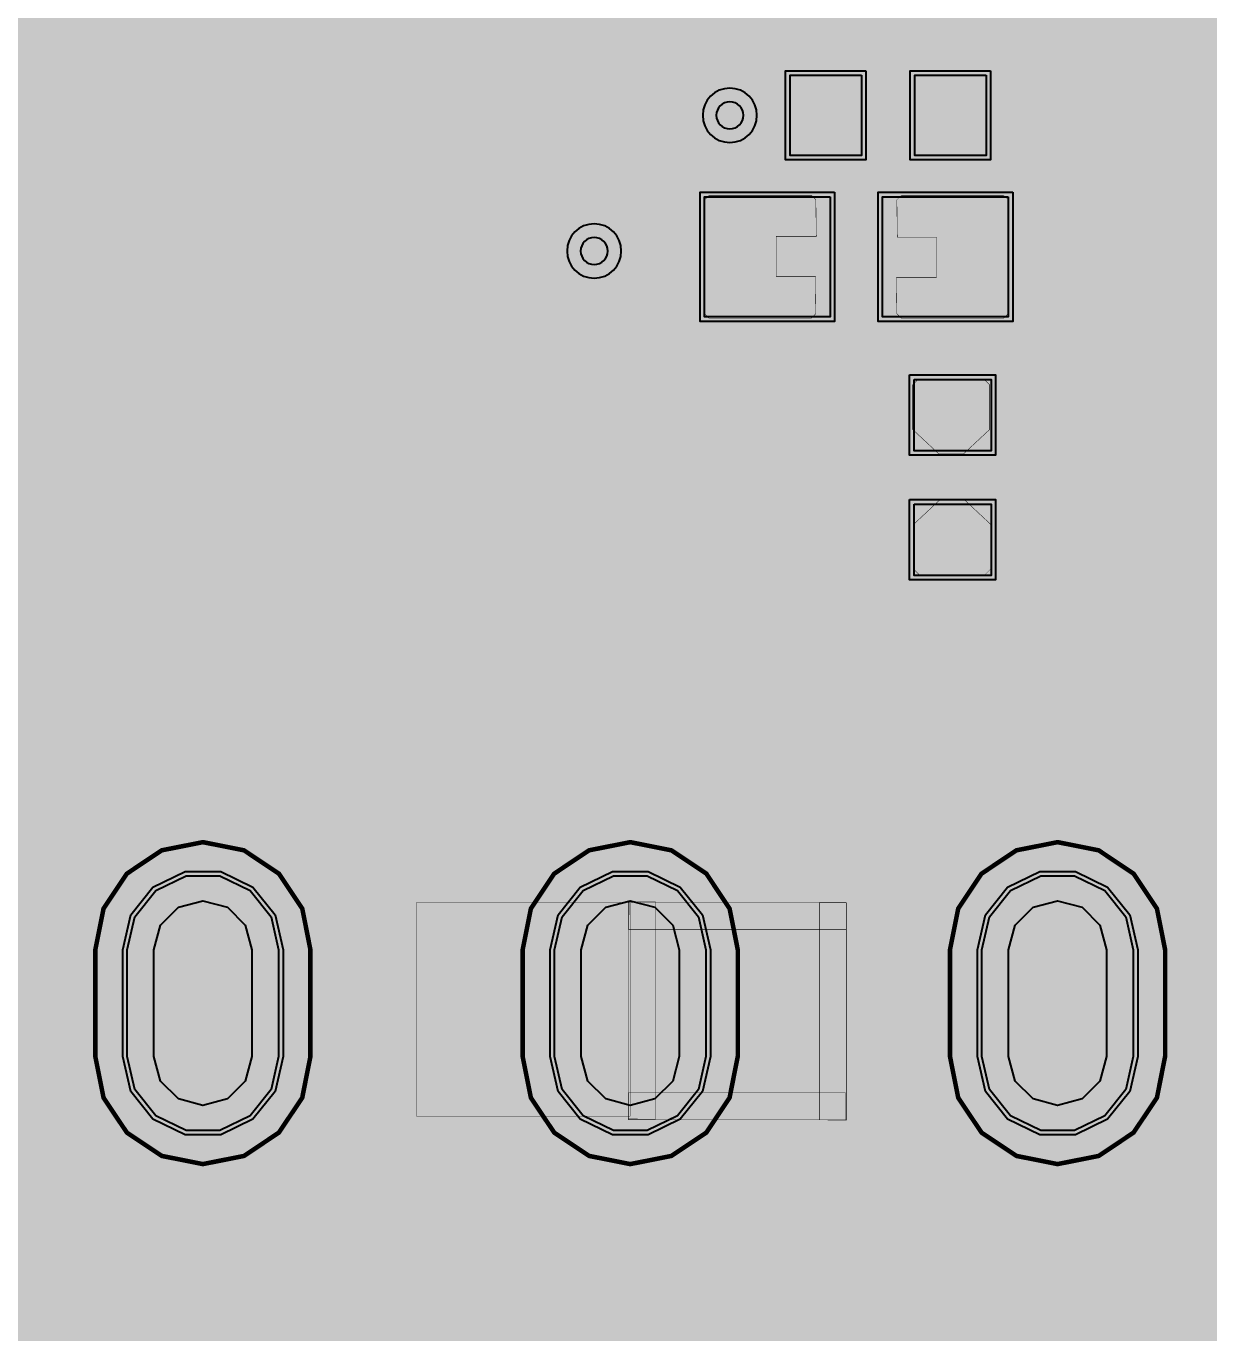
# Model space of a CAD drawing. Header units: millimetres. Extents: x -0.5 to 77.7, y -66.2 to -6.
# Drawn here: x 50.36 to 63.65, y -43.71 to -29.03 of the extents above; entities that cross this region are included whole.
import ezdxf

# ---------------------------------------------------------------- set-up
doc = ezdxf.new("R2010")
doc.units = ezdxf.units.MM
doc.header["$MEASUREMENT"] = 0
for name, color, linetype, true_color in [('Bottom-Layer', 7, 'Continuous', 0x0000ff), ('Bottom-Paste-Mask-Layer', 7, 'Continuous', 0x800000), ('Bottom-Solder-Mask-Layer', 7, 'Continuous', 0xaa00ff), ('Document-Layer', 7, 'Continuous', 0xffffff), ('Hole-Layer', 7, 'Continuous', 0x222222), ('Inner1', 7, 'Continuous', 0x999966), ('Multi-Layer', 7, 'Continuous', 0xc0c0c0), ('Top-Layer', 7, 'Continuous', 0xff0000), ('Top-Paste-Mask-Layer', 7, 'Continuous', 0x808080), ('Top-Silkscreen-Layer', 7, 'Continuous', 0xffcc00), ('Top-Solder-Mask-Layer', 7, 'Continuous', 0x800080)]:
    doc.layers.add(name, color=color, linetype=linetype, true_color=true_color)

msp = doc.modelspace()

# ---------------------------------------------------------------- hatches: boundary and pattern name
at = {"layer": 'Bottom-Layer'}
for points in [[(53.2, -40.605), (53.116, -40.974), (52.88, -41.27), (52.539, -41.434), (52.161, -41.434), (51.82, -41.27), (51.584, -40.974), (51.5, -40.605), (51.5, -39.405), (51.584, -39.036), (51.82, -38.741), (52.161, -38.576), (52.539, -38.576), (52.88, -38.741), (53.116, -39.036), (53.2, -39.405)], [(58, -40.605), (57.916, -40.974), (57.68, -41.27), (57.339, -41.434), (56.961, -41.434), (56.62, -41.27), (56.384, -40.974), (56.3, -40.605), (56.3, -39.405), (56.384, -39.036), (56.62, -38.741), (56.961, -38.576), (57.339, -38.576), (57.68, -38.741), (57.916, -39.036), (58, -39.405)], [(62.8, -40.605), (62.716, -40.974), (62.48, -41.27), (62.139, -41.434), (61.761, -41.434), (61.42, -41.27), (61.184, -40.974), (61.1, -40.605), (61.1, -39.405), (61.184, -39.036), (61.42, -38.741), (61.761, -38.576), (62.139, -38.576), (62.48, -38.741), (62.716, -39.036), (62.8, -39.405)]]:
    msp.add_hatch(color=256, dxfattribs=at).paths.add_polyline_path(points)
at = {"layer": 'Bottom-Paste-Mask-Layer'}
for points in [[(53.2, -40.605), (53.116, -40.974), (52.88, -41.27), (52.539, -41.434), (52.161, -41.434), (51.82, -41.27), (51.584, -40.974), (51.5, -40.605), (51.5, -39.405), (51.584, -39.036), (51.82, -38.741), (52.161, -38.576), (52.539, -38.576), (52.88, -38.741), (53.116, -39.036), (53.2, -39.405)], [(58, -40.605), (57.916, -40.974), (57.68, -41.27), (57.339, -41.434), (56.961, -41.434), (56.62, -41.27), (56.384, -40.974), (56.3, -40.605), (56.3, -39.405), (56.384, -39.036), (56.62, -38.741), (56.961, -38.576), (57.339, -38.576), (57.68, -38.741), (57.916, -39.036), (58, -39.405)], [(62.8, -40.605), (62.716, -40.974), (62.48, -41.27), (62.139, -41.434), (61.761, -41.434), (61.42, -41.27), (61.184, -40.974), (61.1, -40.605), (61.1, -39.405), (61.184, -39.036), (61.42, -38.741), (61.761, -38.576), (62.139, -38.576), (62.48, -38.741), (62.716, -39.036), (62.8, -39.405)]]:
    msp.add_hatch(color=256, dxfattribs=at).paths.add_polyline_path(points)
at = {"layer": 'Bottom-Solder-Mask-Layer'}
for points in [[(53.25, -40.605), (53.161, -40.996), (52.911, -41.309), (52.55, -41.483), (52.15, -41.483), (51.789, -41.309), (51.539, -40.996), (51.45, -40.605), (51.45, -39.405), (51.539, -39.015), (51.789, -38.701), (52.15, -38.528), (52.55, -38.528), (52.911, -38.701), (53.161, -39.015), (53.25, -39.405)], [(58.05, -40.605), (57.961, -40.996), (57.711, -41.309), (57.351, -41.483), (56.95, -41.483), (56.589, -41.309), (56.339, -40.996), (56.25, -40.605), (56.25, -39.405), (56.339, -39.015), (56.589, -38.701), (56.95, -38.528), (57.351, -38.528), (57.711, -38.701), (57.961, -39.015), (58.05, -39.405)], [(62.85, -40.605), (62.761, -40.996), (62.511, -41.309), (62.15, -41.483), (61.75, -41.483), (61.389, -41.309), (61.139, -40.996), (61.05, -40.605), (61.05, -39.405), (61.139, -39.015), (61.389, -38.701), (61.75, -38.528), (62.15, -38.528), (62.511, -38.701), (62.761, -39.015), (62.85, -39.405)]]:
    msp.add_hatch(color=256, dxfattribs=at).paths.add_polyline_path(points)
at = {"layer": 'Document-Layer'}
for points in [[(54.75, -38.875), (57.15, -38.875), (57.15, -41.275), (54.75, -41.275)], [(54.75, -38.875), (57.15, -38.875), (57.15, -41.275), (54.75, -41.275)], [(57.131, -41.306), (57.131, -38.906), (57.131, -38.868), (57.435, -38.868), (57.435, -41.308), (57.334, -41.308)], [(57.131, -41.306), (57.131, -38.906), (57.131, -38.868), (57.435, -38.868), (57.435, -41.308), (57.334, -41.308)], [(57.137, -38.876), (59.537, -38.876), (59.575, -38.876), (59.575, -39.18), (57.135, -39.18), (57.135, -39.079)], [(57.137, -38.876), (59.537, -38.876), (59.575, -38.876), (59.575, -39.18), (57.135, -39.18), (57.135, -39.079)], [(59.274, -41.316), (59.274, -38.916), (59.274, -38.878), (59.578, -38.878), (59.578, -41.318), (59.478, -41.318)], [(59.274, -41.316), (59.274, -38.916), (59.274, -38.878), (59.578, -38.878), (59.578, -41.318), (59.478, -41.318)], [(57.129, -41.012), (59.529, -41.012), (59.567, -41.012), (59.567, -41.316), (57.127, -41.316), (57.127, -41.215)], [(57.129, -41.012), (59.529, -41.012), (59.567, -41.012), (59.567, -41.316), (57.127, -41.316), (57.127, -41.215)]]:
    msp.add_hatch(color=256, dxfattribs=at).paths.add_polyline_path(points)
at = {"layer": 'Hole-Layer'}
for points in [[(52.9, -40.605), (52.826, -40.88), (52.625, -41.081), (52.35, -41.155), (52.075, -41.081), (51.874, -40.88), (51.8, -40.605), (51.8, -39.405), (51.874, -39.13), (52.075, -38.929), (52.35, -38.855), (52.625, -38.929), (52.826, -39.13), (52.9, -39.405)], [(57.7, -40.605), (57.627, -40.88), (57.425, -41.081), (57.15, -41.155), (56.875, -41.081), (56.674, -40.88), (56.6, -40.605), (56.6, -39.405), (56.674, -39.13), (56.875, -38.929), (57.15, -38.855), (57.425, -38.929), (57.627, -39.13), (57.7, -39.405)], [(62.5, -40.605), (62.426, -40.88), (62.225, -41.081), (61.95, -41.155), (61.675, -41.081), (61.474, -40.88), (61.4, -40.605), (61.4, -39.405), (61.474, -39.13), (61.675, -38.929), (61.95, -38.855), (62.225, -38.929), (62.426, -39.13), (62.5, -39.405)]]:
    msp.add_hatch(color=256, dxfattribs=at).paths.add_polyline_path(points)
at = {"layer": 'Inner1'}
for points in [[(77.239, -6.454), (77.239, -65.682), (-0.023, -65.682), (-0.023, -6.454)], [(51.142, -39.405), (51.142, -40.605), (51.234, -41.067), (51.496, -41.459), (51.888, -41.721), (52.35, -41.813), (52.812, -41.721), (53.204, -41.459), (53.466, -41.067), (53.558, -40.605), (53.558, -39.405), (53.466, -38.943), (53.204, -38.551), (52.812, -38.289), (52.35, -38.197), (51.888, -38.289), (51.496, -38.551), (51.234, -38.943)], [(55.942, -39.405), (55.942, -40.605), (56.034, -41.067), (56.296, -41.459), (56.688, -41.721), (57.15, -41.813), (57.613, -41.721), (58.005, -41.459), (58.266, -41.067), (58.358, -40.605), (58.358, -39.405), (58.266, -38.943), (58.005, -38.551), (57.613, -38.289), (57.15, -38.197), (56.688, -38.289), (56.296, -38.551), (56.034, -38.943)], [(60.742, -39.405), (60.742, -40.605), (60.834, -41.067), (61.096, -41.459), (61.488, -41.721), (61.95, -41.813), (62.412, -41.721), (62.804, -41.459), (63.066, -41.067), (63.158, -40.605), (63.158, -39.405), (63.066, -38.943), (62.804, -38.551), (62.412, -38.289), (61.95, -38.197), (61.488, -38.289), (61.096, -38.551), (60.834, -38.943)]]:
    msp.add_hatch(color=256, dxfattribs=at).paths.add_polyline_path(points)
at = {"layer": 'Multi-Layer'}
for points in [[(53.2, -40.605), (53.116, -40.974), (52.88, -41.27), (52.539, -41.434), (52.161, -41.434), (51.82, -41.27), (51.584, -40.974), (51.5, -40.605), (51.5, -39.405), (51.584, -39.036), (51.82, -38.741), (52.161, -38.576), (52.539, -38.576), (52.88, -38.741), (53.116, -39.036), (53.2, -39.405)], [(53.2, -40.605), (53.116, -40.974), (52.88, -41.27), (52.539, -41.434), (52.161, -41.434), (51.82, -41.27), (51.584, -40.974), (51.5, -40.605), (51.5, -39.405), (51.584, -39.036), (51.82, -38.741), (52.161, -38.576), (52.539, -38.576), (52.88, -38.741), (53.116, -39.036), (53.2, -39.405)], [(53.2, -40.605), (53.116, -40.974), (52.88, -41.27), (52.539, -41.434), (52.161, -41.434), (51.82, -41.27), (51.584, -40.974), (51.5, -40.605), (51.5, -39.405), (51.584, -39.036), (51.82, -38.741), (52.161, -38.576), (52.539, -38.576), (52.88, -38.741), (53.116, -39.036), (53.2, -39.405)], [(58, -40.605), (57.916, -40.974), (57.68, -41.27), (57.339, -41.434), (56.961, -41.434), (56.62, -41.27), (56.384, -40.974), (56.3, -40.605), (56.3, -39.405), (56.384, -39.036), (56.62, -38.741), (56.961, -38.576), (57.339, -38.576), (57.68, -38.741), (57.916, -39.036), (58, -39.405)], [(58, -40.605), (57.916, -40.974), (57.68, -41.27), (57.339, -41.434), (56.961, -41.434), (56.62, -41.27), (56.384, -40.974), (56.3, -40.605), (56.3, -39.405), (56.384, -39.036), (56.62, -38.741), (56.961, -38.576), (57.339, -38.576), (57.68, -38.741), (57.916, -39.036), (58, -39.405)], [(58, -40.605), (57.916, -40.974), (57.68, -41.27), (57.339, -41.434), (56.961, -41.434), (56.62, -41.27), (56.384, -40.974), (56.3, -40.605), (56.3, -39.405), (56.384, -39.036), (56.62, -38.741), (56.961, -38.576), (57.339, -38.576), (57.68, -38.741), (57.916, -39.036), (58, -39.405)], [(62.8, -40.605), (62.716, -40.974), (62.48, -41.27), (62.139, -41.434), (61.761, -41.434), (61.42, -41.27), (61.184, -40.974), (61.1, -40.605), (61.1, -39.405), (61.184, -39.036), (61.42, -38.741), (61.761, -38.576), (62.139, -38.576), (62.48, -38.741), (62.716, -39.036), (62.8, -39.405)], [(62.8, -40.605), (62.716, -40.974), (62.48, -41.27), (62.139, -41.434), (61.761, -41.434), (61.42, -41.27), (61.184, -40.974), (61.1, -40.605), (61.1, -39.405), (61.184, -39.036), (61.42, -38.741), (61.761, -38.576), (62.139, -38.576), (62.48, -38.741), (62.716, -39.036), (62.8, -39.405)], [(62.8, -40.605), (62.716, -40.974), (62.48, -41.27), (62.139, -41.434), (61.761, -41.434), (61.42, -41.27), (61.184, -40.974), (61.1, -40.605), (61.1, -39.405), (61.184, -39.036), (61.42, -38.741), (61.761, -38.576), (62.139, -38.576), (62.48, -38.741), (62.716, -39.036), (62.8, -39.405)]]:
    msp.add_hatch(color=256, dxfattribs=at).paths.add_polyline_path(points)
at = {"layer": 'Top-Layer'}
for points in [[(59.747, -29.584), (59.747, -30.484), (58.947, -30.484), (58.947, -29.584)], [(61.147, -29.584), (61.147, -30.484), (60.347, -30.484), (60.347, -29.584)], [(59.395, -30.948), (59.395, -32.298), (57.985, -32.298), (57.985, -30.948)], [(61.395, -30.948), (61.395, -32.298), (59.985, -32.298), (59.985, -30.948)], [(60.339, -33.001), (61.203, -33.001), (61.203, -33.801), (60.339, -33.801)], [(60.339, -34.401), (61.203, -34.401), (61.203, -35.201), (60.339, -35.201)], [(53.2, -40.605), (53.116, -40.974), (52.88, -41.27), (52.539, -41.434), (52.161, -41.434), (51.82, -41.27), (51.584, -40.974), (51.5, -40.605), (51.5, -39.405), (51.584, -39.036), (51.82, -38.741), (52.161, -38.576), (52.539, -38.576), (52.88, -38.741), (53.116, -39.036), (53.2, -39.405)], [(58, -40.605), (57.916, -40.974), (57.68, -41.27), (57.339, -41.434), (56.961, -41.434), (56.62, -41.27), (56.384, -40.974), (56.3, -40.605), (56.3, -39.405), (56.384, -39.036), (56.62, -38.741), (56.961, -38.576), (57.339, -38.576), (57.68, -38.741), (57.916, -39.036), (58, -39.405)], [(62.8, -40.605), (62.716, -40.974), (62.48, -41.27), (62.139, -41.434), (61.761, -41.434), (61.42, -41.27), (61.184, -40.974), (61.1, -40.605), (61.1, -39.405), (61.184, -39.036), (61.42, -38.741), (61.761, -38.576), (62.139, -38.576), (62.48, -38.741), (62.716, -39.036), (62.8, -39.405)]]:
    msp.add_hatch(color=256, dxfattribs=at).paths.add_polyline_path(points)
at = {"layer": 'Top-Paste-Mask-Layer'}
for points in [[(59.747, -29.584), (59.747, -30.484), (58.947, -30.484), (58.947, -29.584)], [(61.147, -29.584), (61.147, -30.484), (60.347, -30.484), (60.347, -29.584)], [(57.985, -32.263), (57.985, -30.983), (58.035, -30.933), (59.185, -30.933), (59.235, -30.983), (59.24, -31.393), (58.79, -31.393), (58.79, -31.843), (59.23, -31.843), (59.235, -32.263), (59.185, -32.313), (58.035, -32.313)], [(57.985, -32.263), (57.985, -30.983), (58.035, -30.933), (59.185, -30.933), (59.235, -30.983), (59.24, -31.393), (58.79, -31.393), (58.79, -31.843), (59.23, -31.843), (59.235, -32.263), (59.185, -32.313), (58.035, -32.313)], [(61.395, -30.983), (61.395, -32.263), (61.345, -32.313), (60.195, -32.313), (60.145, -32.263), (60.14, -31.853), (60.59, -31.853), (60.59, -31.403), (60.15, -31.403), (60.145, -30.983), (60.195, -30.933), (61.345, -30.933)], [(61.395, -30.983), (61.395, -32.263), (61.345, -32.313), (60.195, -32.313), (60.145, -32.263), (60.14, -31.853), (60.59, -31.853), (60.59, -31.403), (60.15, -31.403), (60.145, -30.983), (60.195, -30.933), (61.345, -30.933)], [(60.617, -33.837), (60.323, -33.563), (60.323, -33.059), (60.387, -32.995), (61.123, -32.995), (61.187, -33.059), (61.187, -33.563), (60.893, -33.837)], [(60.617, -33.837), (60.323, -33.563), (60.323, -33.059), (60.387, -32.995), (61.123, -32.995), (61.187, -33.059), (61.187, -33.563), (60.893, -33.837)], [(60.628, -34.353), (60.905, -34.353), (61.198, -34.627), (61.198, -35.13), (61.134, -35.194), (60.398, -35.194), (60.334, -35.13), (60.334, -34.627)], [(60.628, -34.353), (60.905, -34.353), (61.198, -34.627), (61.198, -35.13), (61.134, -35.194), (60.398, -35.194), (60.334, -35.13), (60.334, -34.627)], [(53.2, -40.605), (53.116, -40.974), (52.88, -41.27), (52.539, -41.434), (52.161, -41.434), (51.82, -41.27), (51.584, -40.974), (51.5, -40.605), (51.5, -39.405), (51.584, -39.036), (51.82, -38.741), (52.161, -38.576), (52.539, -38.576), (52.88, -38.741), (53.116, -39.036), (53.2, -39.405)], [(58, -40.605), (57.916, -40.974), (57.68, -41.27), (57.339, -41.434), (56.961, -41.434), (56.62, -41.27), (56.384, -40.974), (56.3, -40.605), (56.3, -39.405), (56.384, -39.036), (56.62, -38.741), (56.961, -38.576), (57.339, -38.576), (57.68, -38.741), (57.916, -39.036), (58, -39.405)], [(62.8, -40.605), (62.716, -40.974), (62.48, -41.27), (62.139, -41.434), (61.761, -41.434), (61.42, -41.27), (61.184, -40.974), (61.1, -40.605), (61.1, -39.405), (61.184, -39.036), (61.42, -38.741), (61.761, -38.576), (62.139, -38.576), (62.48, -38.741), (62.716, -39.036), (62.8, -39.405)]]:
    msp.add_hatch(color=256, dxfattribs=at).paths.add_polyline_path(points)
at = {"layer": 'Top-Solder-Mask-Layer'}
for points in [[(59.798, -29.533), (59.798, -30.535), (58.896, -30.535), (58.896, -29.533)], [(61.198, -29.533), (61.198, -30.535), (60.296, -30.535), (60.296, -29.533)], [(59.446, -30.897), (59.446, -32.349), (57.934, -32.349), (57.934, -30.897)], [(61.446, -30.897), (61.446, -32.349), (59.934, -32.349), (59.934, -30.897)], [(60.288, -32.95), (61.254, -32.95), (61.254, -33.852), (60.288, -33.852)], [(60.288, -34.35), (61.254, -34.35), (61.254, -35.252), (60.288, -35.252)], [(53.25, -40.605), (53.161, -40.996), (52.911, -41.309), (52.55, -41.483), (52.15, -41.483), (51.789, -41.309), (51.539, -40.996), (51.45, -40.605), (51.45, -39.405), (51.539, -39.015), (51.789, -38.701), (52.15, -38.528), (52.55, -38.528), (52.911, -38.701), (53.161, -39.015), (53.25, -39.405)], [(58.05, -40.605), (57.961, -40.996), (57.711, -41.309), (57.351, -41.483), (56.95, -41.483), (56.589, -41.309), (56.339, -40.996), (56.25, -40.605), (56.25, -39.405), (56.339, -39.015), (56.589, -38.701), (56.95, -38.528), (57.351, -38.528), (57.711, -38.701), (57.961, -39.015), (58.05, -39.405)], [(62.85, -40.605), (62.761, -40.996), (62.511, -41.309), (62.15, -41.483), (61.75, -41.483), (61.389, -41.309), (61.139, -40.996), (61.05, -40.605), (61.05, -39.405), (61.139, -39.015), (61.389, -38.701), (61.75, -38.528), (62.15, -38.528), (62.511, -38.701), (62.761, -39.015), (62.85, -39.405)]]:
    msp.add_hatch(color=256, dxfattribs=at).paths.add_polyline_path(points)

# ---------------------------------------------------------------- linework, layer by layer
at = {"layer": 'Bottom-Layer', "const_width": 0.254}
for points in [[(43.307, -35.38), (50.726, -42.799)], [(50.726, -42.799), (54.229, -42.799)], [(54.229, -42.799), (56.234, -44.804)], [(49.836, -43.307), (53.848, -43.307)], [(53.848, -43.307), (54.993, -44.452)]]:
    msp.add_lwpolyline(points, dxfattribs=at)
at = {"layer": 'Bottom-Layer'}
for points in [[(53.2, -40.605), (53.116, -40.974), (52.88, -41.27), (52.539, -41.434), (52.161, -41.434), (51.82, -41.27), (51.584, -40.974), (51.5, -40.605), (51.5, -39.405), (51.584, -39.036), (51.82, -38.741), (52.161, -38.576), (52.539, -38.576), (52.88, -38.741), (53.116, -39.036), (53.2, -39.405)], [(58, -40.605), (57.916, -40.974), (57.68, -41.27), (57.339, -41.434), (56.961, -41.434), (56.62, -41.27), (56.384, -40.974), (56.3, -40.605), (56.3, -39.405), (56.384, -39.036), (56.62, -38.741), (56.961, -38.576), (57.339, -38.576), (57.68, -38.741), (57.916, -39.036), (58, -39.405)], [(62.8, -40.605), (62.716, -40.974), (62.48, -41.27), (62.139, -41.434), (61.761, -41.434), (61.42, -41.27), (61.184, -40.974), (61.1, -40.605), (61.1, -39.405), (61.184, -39.036), (61.42, -38.741), (61.761, -38.576), (62.139, -38.576), (62.48, -38.741), (62.716, -39.036), (62.8, -39.405)]]:
    msp.add_lwpolyline(points, close=True, dxfattribs=at)
at = {"layer": 'Bottom-Paste-Mask-Layer'}
for points in [[(53.2, -40.605), (53.116, -40.974), (52.88, -41.27), (52.539, -41.434), (52.161, -41.434), (51.82, -41.27), (51.584, -40.974), (51.5, -40.605), (51.5, -39.405), (51.584, -39.036), (51.82, -38.741), (52.161, -38.576), (52.539, -38.576), (52.88, -38.741), (53.116, -39.036), (53.2, -39.405)], [(58, -40.605), (57.916, -40.974), (57.68, -41.27), (57.339, -41.434), (56.961, -41.434), (56.62, -41.27), (56.384, -40.974), (56.3, -40.605), (56.3, -39.405), (56.384, -39.036), (56.62, -38.741), (56.961, -38.576), (57.339, -38.576), (57.68, -38.741), (57.916, -39.036), (58, -39.405)], [(62.8, -40.605), (62.716, -40.974), (62.48, -41.27), (62.139, -41.434), (61.761, -41.434), (61.42, -41.27), (61.184, -40.974), (61.1, -40.605), (61.1, -39.405), (61.184, -39.036), (61.42, -38.741), (61.761, -38.576), (62.139, -38.576), (62.48, -38.741), (62.716, -39.036), (62.8, -39.405)]]:
    msp.add_lwpolyline(points, close=True, dxfattribs=at)
at = {"layer": 'Bottom-Solder-Mask-Layer'}
for points in [[(53.25, -40.605), (53.161, -40.996), (52.911, -41.309), (52.55, -41.483), (52.15, -41.483), (51.789, -41.309), (51.539, -40.996), (51.45, -40.605), (51.45, -39.405), (51.539, -39.015), (51.789, -38.701), (52.15, -38.528), (52.55, -38.528), (52.911, -38.701), (53.161, -39.015), (53.25, -39.405)], [(58.05, -40.605), (57.961, -40.996), (57.711, -41.309), (57.351, -41.483), (56.95, -41.483), (56.589, -41.309), (56.339, -40.996), (56.25, -40.605), (56.25, -39.405), (56.339, -39.015), (56.589, -38.701), (56.95, -38.528), (57.351, -38.528), (57.711, -38.701), (57.961, -39.015), (58.05, -39.405)], [(62.85, -40.605), (62.761, -40.996), (62.511, -41.309), (62.15, -41.483), (61.75, -41.483), (61.389, -41.309), (61.139, -40.996), (61.05, -40.605), (61.05, -39.405), (61.139, -39.015), (61.389, -38.701), (61.75, -38.528), (62.15, -38.528), (62.511, -38.701), (62.761, -39.015), (62.85, -39.405)]]:
    msp.add_lwpolyline(points, close=True, dxfattribs=at)
at = {"layer": 'Document-Layer', "const_width": 0.00508}
for points in [[(54.75, -38.875), (57.15, -38.875), (57.15, -41.275), (54.75, -41.275)], [(54.75, -38.875), (57.15, -38.875), (57.15, -41.275), (54.75, -41.275)], [(57.131, -41.306), (57.131, -38.906), (57.131, -38.868), (57.435, -38.868), (57.435, -41.308), (57.334, -41.308)], [(57.131, -41.306), (57.131, -38.906), (57.131, -38.868), (57.435, -38.868), (57.435, -41.308), (57.334, -41.308)], [(57.137, -38.876), (59.537, -38.876), (59.575, -38.876), (59.575, -39.18), (57.135, -39.18), (57.135, -39.079)], [(57.137, -38.876), (59.537, -38.876), (59.575, -38.876), (59.575, -39.18), (57.135, -39.18), (57.135, -39.079)], [(59.274, -41.316), (59.274, -38.916), (59.274, -38.878), (59.578, -38.878), (59.578, -41.318), (59.478, -41.318)], [(59.274, -41.316), (59.274, -38.916), (59.274, -38.878), (59.578, -38.878), (59.578, -41.318), (59.478, -41.318)], [(57.129, -41.012), (59.529, -41.012), (59.567, -41.012), (59.567, -41.316), (57.127, -41.316), (57.127, -41.215)], [(57.129, -41.012), (59.529, -41.012), (59.567, -41.012), (59.567, -41.316), (57.127, -41.316), (57.127, -41.215)]]:
    msp.add_lwpolyline(points, close=True, dxfattribs=at)
at = {"layer": 'Hole-Layer'}
for points in [[(58.117, -30.034, 1), (58.422, -30.034, 1)], [(56.593, -31.558, 1), (56.898, -31.558, 1)]]:
    msp.add_lwpolyline(points, format="xyb", close=True, dxfattribs=at)
for points in [[(52.9, -40.605), (52.826, -40.88), (52.625, -41.081), (52.35, -41.155), (52.075, -41.081), (51.874, -40.88), (51.8, -40.605), (51.8, -39.405), (51.874, -39.13), (52.075, -38.929), (52.35, -38.855), (52.625, -38.929), (52.826, -39.13), (52.9, -39.405)], [(57.7, -40.605), (57.627, -40.88), (57.425, -41.081), (57.15, -41.155), (56.875, -41.081), (56.674, -40.88), (56.6, -40.605), (56.6, -39.405), (56.674, -39.13), (56.875, -38.929), (57.15, -38.855), (57.425, -38.929), (57.627, -39.13), (57.7, -39.405)], [(62.5, -40.605), (62.426, -40.88), (62.225, -41.081), (61.95, -41.155), (61.675, -41.081), (61.474, -40.88), (61.4, -40.605), (61.4, -39.405), (61.474, -39.13), (61.675, -38.929), (61.95, -38.855), (62.225, -38.929), (62.426, -39.13), (62.5, -39.405)]]:
    msp.add_lwpolyline(points, close=True, dxfattribs=at)
at = {"layer": 'Inner1', "const_width": 0.0508}
for points in [[(51.142, -39.405), (51.142, -40.605), (51.234, -41.067), (51.496, -41.459), (51.888, -41.721), (52.35, -41.813), (52.812, -41.721), (53.204, -41.459), (53.466, -41.067), (53.558, -40.605), (53.558, -39.405), (53.466, -38.943), (53.204, -38.551), (52.812, -38.289), (52.35, -38.197), (51.888, -38.289), (51.496, -38.551), (51.234, -38.943)], [(55.942, -39.405), (55.942, -40.605), (56.034, -41.067), (56.296, -41.459), (56.688, -41.721), (57.15, -41.813), (57.613, -41.721), (58.005, -41.459), (58.266, -41.067), (58.358, -40.605), (58.358, -39.405), (58.266, -38.943), (58.005, -38.551), (57.613, -38.289), (57.15, -38.197), (56.688, -38.289), (56.296, -38.551), (56.034, -38.943)], [(60.742, -39.405), (60.742, -40.605), (60.834, -41.067), (61.096, -41.459), (61.488, -41.721), (61.95, -41.813), (62.412, -41.721), (62.804, -41.459), (63.066, -41.067), (63.158, -40.605), (63.158, -39.405), (63.066, -38.943), (62.804, -38.551), (62.412, -38.289), (61.95, -38.197), (61.488, -38.289), (61.096, -38.551), (60.834, -38.943)]]:
    msp.add_lwpolyline(points, close=True, dxfattribs=at)
at = {"layer": 'Multi-Layer'}
for points in [[(57.964, -30.034, 1), (58.574, -30.034, 1)], [(56.44, -31.558, 1), (57.05, -31.558, 1)]]:
    msp.add_lwpolyline(points, format="xyb", close=True, dxfattribs=at)
for points in [[(53.2, -40.605), (53.116, -40.974), (52.88, -41.27), (52.539, -41.434), (52.161, -41.434), (51.82, -41.27), (51.584, -40.974), (51.5, -40.605), (51.5, -39.405), (51.584, -39.036), (51.82, -38.741), (52.161, -38.576), (52.539, -38.576), (52.88, -38.741), (53.116, -39.036), (53.2, -39.405)], [(53.2, -40.605), (53.116, -40.974), (52.88, -41.27), (52.539, -41.434), (52.161, -41.434), (51.82, -41.27), (51.584, -40.974), (51.5, -40.605), (51.5, -39.405), (51.584, -39.036), (51.82, -38.741), (52.161, -38.576), (52.539, -38.576), (52.88, -38.741), (53.116, -39.036), (53.2, -39.405)], [(53.2, -40.605), (53.116, -40.974), (52.88, -41.27), (52.539, -41.434), (52.161, -41.434), (51.82, -41.27), (51.584, -40.974), (51.5, -40.605), (51.5, -39.405), (51.584, -39.036), (51.82, -38.741), (52.161, -38.576), (52.539, -38.576), (52.88, -38.741), (53.116, -39.036), (53.2, -39.405)], [(58, -40.605), (57.916, -40.974), (57.68, -41.27), (57.339, -41.434), (56.961, -41.434), (56.62, -41.27), (56.384, -40.974), (56.3, -40.605), (56.3, -39.405), (56.384, -39.036), (56.62, -38.741), (56.961, -38.576), (57.339, -38.576), (57.68, -38.741), (57.916, -39.036), (58, -39.405)], [(58, -40.605), (57.916, -40.974), (57.68, -41.27), (57.339, -41.434), (56.961, -41.434), (56.62, -41.27), (56.384, -40.974), (56.3, -40.605), (56.3, -39.405), (56.384, -39.036), (56.62, -38.741), (56.961, -38.576), (57.339, -38.576), (57.68, -38.741), (57.916, -39.036), (58, -39.405)], [(58, -40.605), (57.916, -40.974), (57.68, -41.27), (57.339, -41.434), (56.961, -41.434), (56.62, -41.27), (56.384, -40.974), (56.3, -40.605), (56.3, -39.405), (56.384, -39.036), (56.62, -38.741), (56.961, -38.576), (57.339, -38.576), (57.68, -38.741), (57.916, -39.036), (58, -39.405)], [(62.8, -40.605), (62.716, -40.974), (62.48, -41.27), (62.139, -41.434), (61.761, -41.434), (61.42, -41.27), (61.184, -40.974), (61.1, -40.605), (61.1, -39.405), (61.184, -39.036), (61.42, -38.741), (61.761, -38.576), (62.139, -38.576), (62.48, -38.741), (62.716, -39.036), (62.8, -39.405)], [(62.8, -40.605), (62.716, -40.974), (62.48, -41.27), (62.139, -41.434), (61.761, -41.434), (61.42, -41.27), (61.184, -40.974), (61.1, -40.605), (61.1, -39.405), (61.184, -39.036), (61.42, -38.741), (61.761, -38.576), (62.139, -38.576), (62.48, -38.741), (62.716, -39.036), (62.8, -39.405)], [(62.8, -40.605), (62.716, -40.974), (62.48, -41.27), (62.139, -41.434), (61.761, -41.434), (61.42, -41.27), (61.184, -40.974), (61.1, -40.605), (61.1, -39.405), (61.184, -39.036), (61.42, -38.741), (61.761, -38.576), (62.139, -38.576), (62.48, -38.741), (62.716, -39.036), (62.8, -39.405)]]:
    msp.add_lwpolyline(points, close=True, dxfattribs=at)
at = {"layer": 'Top-Layer'}
for points, const_width in [([(46.228, -33.02), (54.864, -24.384)], 0.4), ([(60.747, -27.525), (60.747, -30.034)], 0.7), ([(60.771, -30.058), (60.747, -30.034)], 0.7), ([(60.771, -30.058), (60.771, -33.401)], 0.7), ([(58.269, -30.034), (59.347, -30.034)], 0.4), ([(56.745, -31.558), (58.755, -31.558)], 0.4), ([(58.755, -31.558), (58.69, -31.623)], 0.4), ([(60.771, -34.801), (57.98, -37.592)], 0.7), ([(60.771, -34.801), (60.771, -38.884)], 0.4), ([(61.95, -40.005), (66.014, -35.941)], 0.7), ([(57.98, -37.592), (57.15, -38.422)], 0.7), ([(47.625, -40.959), (50.992, -37.592)], 0.4), ([(50.992, -37.592), (57.98, -37.592)], 0.4), ([(57.15, -38.422), (57.15, -40.005)], 0.7), ([(60.771, -38.884), (60.748, -38.907)], 0.4), ([(60.748, -38.907), (60.748, -41.103)], 0.4), ([(60.748, -41.103), (60.771, -41.126)], 0.4), ([(60.771, -41.126), (60.771, -45.277)], 0.4)]:
    msp.add_lwpolyline(points, dxfattribs=dict(at, const_width=const_width))
for points in [[(59.747, -29.584), (59.747, -30.484), (58.947, -30.484), (58.947, -29.584)], [(61.147, -29.584), (61.147, -30.484), (60.347, -30.484), (60.347, -29.584)], [(59.395, -30.948), (59.395, -32.298), (57.985, -32.298), (57.985, -30.948)], [(61.395, -30.948), (61.395, -32.298), (59.985, -32.298), (59.985, -30.948)], [(60.339, -33.001), (61.203, -33.001), (61.203, -33.801), (60.339, -33.801)], [(60.339, -34.401), (61.203, -34.401), (61.203, -35.201), (60.339, -35.201)], [(53.2, -40.605), (53.116, -40.974), (52.88, -41.27), (52.539, -41.434), (52.161, -41.434), (51.82, -41.27), (51.584, -40.974), (51.5, -40.605), (51.5, -39.405), (51.584, -39.036), (51.82, -38.741), (52.161, -38.576), (52.539, -38.576), (52.88, -38.741), (53.116, -39.036), (53.2, -39.405)], [(58, -40.605), (57.916, -40.974), (57.68, -41.27), (57.339, -41.434), (56.961, -41.434), (56.62, -41.27), (56.384, -40.974), (56.3, -40.605), (56.3, -39.405), (56.384, -39.036), (56.62, -38.741), (56.961, -38.576), (57.339, -38.576), (57.68, -38.741), (57.916, -39.036), (58, -39.405)], [(62.8, -40.605), (62.716, -40.974), (62.48, -41.27), (62.139, -41.434), (61.761, -41.434), (61.42, -41.27), (61.184, -40.974), (61.1, -40.605), (61.1, -39.405), (61.184, -39.036), (61.42, -38.741), (61.761, -38.576), (62.139, -38.576), (62.48, -38.741), (62.716, -39.036), (62.8, -39.405)]]:
    msp.add_lwpolyline(points, close=True, dxfattribs=at)
at = {"layer": 'Top-Paste-Mask-Layer'}
for points in [[(59.747, -29.584), (59.747, -30.484), (58.947, -30.484), (58.947, -29.584)], [(61.147, -29.584), (61.147, -30.484), (60.347, -30.484), (60.347, -29.584)], [(53.2, -40.605), (53.116, -40.974), (52.88, -41.27), (52.539, -41.434), (52.161, -41.434), (51.82, -41.27), (51.584, -40.974), (51.5, -40.605), (51.5, -39.405), (51.584, -39.036), (51.82, -38.741), (52.161, -38.576), (52.539, -38.576), (52.88, -38.741), (53.116, -39.036), (53.2, -39.405)], [(58, -40.605), (57.916, -40.974), (57.68, -41.27), (57.339, -41.434), (56.961, -41.434), (56.62, -41.27), (56.384, -40.974), (56.3, -40.605), (56.3, -39.405), (56.384, -39.036), (56.62, -38.741), (56.961, -38.576), (57.339, -38.576), (57.68, -38.741), (57.916, -39.036), (58, -39.405)], [(62.8, -40.605), (62.716, -40.974), (62.48, -41.27), (62.139, -41.434), (61.761, -41.434), (61.42, -41.27), (61.184, -40.974), (61.1, -40.605), (61.1, -39.405), (61.184, -39.036), (61.42, -38.741), (61.761, -38.576), (62.139, -38.576), (62.48, -38.741), (62.716, -39.036), (62.8, -39.405)]]:
    msp.add_lwpolyline(points, close=True, dxfattribs=at)
at = {"layer": 'Top-Paste-Mask-Layer', "const_width": 0.00508}
for points in [[(57.985, -32.263), (57.985, -30.983), (58.035, -30.933), (59.185, -30.933), (59.235, -30.983), (59.24, -31.393), (58.79, -31.393), (58.79, -31.843), (59.23, -31.843), (59.235, -32.263), (59.185, -32.313), (58.035, -32.313)], [(57.985, -32.263), (57.985, -30.983), (58.035, -30.933), (59.185, -30.933), (59.235, -30.983), (59.24, -31.393), (58.79, -31.393), (58.79, -31.843), (59.23, -31.843), (59.235, -32.263), (59.185, -32.313), (58.035, -32.313)], [(61.395, -30.983), (61.395, -32.263), (61.345, -32.313), (60.195, -32.313), (60.145, -32.263), (60.14, -31.853), (60.59, -31.853), (60.59, -31.403), (60.15, -31.403), (60.145, -30.983), (60.195, -30.933), (61.345, -30.933)], [(61.395, -30.983), (61.395, -32.263), (61.345, -32.313), (60.195, -32.313), (60.145, -32.263), (60.14, -31.853), (60.59, -31.853), (60.59, -31.403), (60.15, -31.403), (60.145, -30.983), (60.195, -30.933), (61.345, -30.933)], [(60.617, -33.837), (60.323, -33.563), (60.323, -33.059), (60.387, -32.995), (61.123, -32.995), (61.187, -33.059), (61.187, -33.563), (60.893, -33.837)], [(60.617, -33.837), (60.323, -33.563), (60.323, -33.059), (60.387, -32.995), (61.123, -32.995), (61.187, -33.059), (61.187, -33.563), (60.893, -33.837)], [(60.628, -34.353), (60.905, -34.353), (61.198, -34.627), (61.198, -35.13), (61.134, -35.194), (60.398, -35.194), (60.334, -35.13), (60.334, -34.627)], [(60.628, -34.353), (60.905, -34.353), (61.198, -34.627), (61.198, -35.13), (61.134, -35.194), (60.398, -35.194), (60.334, -35.13), (60.334, -34.627)]]:
    msp.add_lwpolyline(points, close=True, dxfattribs=at)
at = {"layer": 'Top-Silkscreen-Layer'}
for points, const_width in [([(58.657, -29.634, -0.414), (58.967, -29.324)], 0.254), ([(58.657, -29.634, -0.414), (58.967, -29.324)], 0.254), ([(61.127, -29.324, -0.414), (61.437, -29.634)], 0.254), ([(61.127, -29.324, -0.414), (61.437, -29.634)], 0.254), ([(58.967, -30.744, -0.414), (58.657, -30.434)], 0.254), ([(58.967, -30.744, -0.414), (58.657, -30.434)], 0.254), ([(61.437, -30.434, -0.414), (61.127, -30.744)], 0.254), ([(61.437, -30.434, -0.414), (61.127, -30.744)], 0.254), ([(57.879, -30.719, 0.414), (57.727, -30.872)], 0.152), ([(57.879, -30.719, 0.414), (57.727, -30.872)], 0.152), ([(61.501, -30.719, -0.414), (61.654, -30.872)], 0.152), ([(61.501, -30.719, -0.414), (61.654, -30.872)], 0.152), ([(57.727, -32.374, 0.414), (57.879, -32.527)], 0.152), ([(57.727, -32.374, 0.414), (57.879, -32.527)], 0.152), ([(61.654, -32.374, -0.414), (61.501, -32.527)], 0.152), ([(61.654, -32.374, -0.414), (61.501, -32.527)], 0.152)]:
    msp.add_lwpolyline(points, format="xyb", dxfattribs=dict(at, const_width=const_width))
for points, const_width in [([(59.767, -29.324), (58.967, -29.324)], 0.254), ([(59.767, -29.324), (58.967, -29.324)], 0.254), ([(60.327, -29.324), (61.127, -29.324)], 0.254), ([(60.327, -29.324), (61.127, -29.324)], 0.254), ([(58.657, -30.434), (58.657, -29.634)], 0.254), ([(58.657, -30.434), (58.657, -29.634)], 0.254), ([(61.437, -29.634), (61.437, -30.434)], 0.254), ([(61.437, -29.634), (61.437, -30.434)], 0.254), ([(59.289, -30.719), (57.879, -30.719)], 0.152), ([(59.289, -30.719), (57.879, -30.719)], 0.152), ([(59.767, -30.744), (58.967, -30.744)], 0.254), ([(59.767, -30.744), (58.967, -30.744)], 0.254), ([(60.091, -30.719), (61.501, -30.719)], 0.152), ([(60.091, -30.719), (61.501, -30.719)], 0.152), ([(60.327, -30.744), (61.127, -30.744)], 0.254), ([(60.327, -30.744), (61.127, -30.744)], 0.254), ([(57.727, -30.872), (57.727, -32.374)], 0.152), ([(57.727, -30.872), (57.727, -32.374)], 0.152), ([(61.654, -30.872), (61.654, -32.374)], 0.152), ([(61.654, -30.872), (61.654, -32.374)], 0.152), ([(57.879, -32.527), (59.289, -32.527)], 0.152), ([(57.879, -32.527), (59.289, -32.527)], 0.152), ([(61.501, -32.527), (60.091, -32.527)], 0.152), ([(61.501, -32.527), (60.091, -32.527)], 0.152), ([(60.121, -32.831), (60.272, -32.677)], 0.152), ([(60.121, -32.831), (60.272, -32.677)], 0.152), ([(60.272, -32.677), (61.288, -32.677)], 0.152), ([(60.272, -32.677), (61.288, -32.677)], 0.152), ([(61.288, -32.677), (61.421, -32.831)], 0.152), ([(61.288, -32.677), (61.421, -32.831)], 0.152), ([(60.121, -32.829), (60.121, -33.591)], 0.152), ([(60.121, -32.829), (60.121, -33.591)], 0.152), ([(61.421, -32.829), (61.421, -33.591)], 0.152), ([(61.421, -32.829), (61.421, -33.591)], 0.152), ([(60.121, -35.373), (60.121, -34.611)], 0.152), ([(60.121, -35.373), (60.121, -34.611)], 0.152), ([(61.421, -35.373), (61.421, -34.611)], 0.152), ([(61.421, -35.373), (61.421, -34.611)], 0.152), ([(60.254, -35.525), (60.121, -35.371)], 0.152), ([(60.254, -35.525), (60.121, -35.371)], 0.152), ([(61.422, -35.371), (61.27, -35.525)], 0.152), ([(61.422, -35.371), (61.27, -35.525)], 0.152), ([(61.27, -35.525), (60.254, -35.525)], 0.152), ([(61.27, -35.525), (60.254, -35.525)], 0.152), ([(50.8, -36.655), (50.8, -43.355)], 0.254), ([(50.8, -36.655), (63.5, -36.655)], 0.254), ([(50.8, -36.655), (50.8, -43.355)], 0.254), ([(50.8, -36.655), (63.5, -36.655)], 0.254), ([(63.5, -36.655), (63.5, -43.355)], 0.254), ([(63.5, -36.655), (63.5, -43.355)], 0.254), ([(59.6, -38.205), (53.6, -38.205)], 0.254), ([(53.6, -38.205), (53.6, -41.805)], 0.254), ([(59.6, -38.205), (53.6, -38.205)], 0.254), ([(53.6, -38.205), (53.6, -41.805)], 0.254), ([(53.917, -38.205), (53.917, -41.805)], 0.254), ([(53.917, -38.205), (53.917, -41.805)], 0.254), ([(54.397, -38.205), (54.397, -41.805)], 0.254), ([(54.397, -38.205), (54.397, -41.805)], 0.254), ([(54.877, -38.205), (54.877, -41.805)], 0.254), ([(54.877, -38.205), (54.877, -41.805)], 0.254), ([(55.357, -38.205), (55.357, -41.805)], 0.254), ([(55.357, -38.205), (55.357, -41.805)], 0.254), ([(55.837, -38.205), (55.837, -41.805)], 0.254), ([(55.837, -38.205), (55.837, -41.805)], 0.254), ([(59.89, -38.205), (59.467, -38.205)], 0.254), ([(59.89, -38.205), (59.467, -38.205)], 0.254), ([(60.7, -38.205), (59.7, -38.205)], 0.254), ([(60.7, -38.205), (59.7, -38.205)], 0.254), ([(60.7, -38.705), (60.7, -38.205)], 0.254), ([(60.7, -38.705), (60.7, -38.205)], 0.254), ([(60.7, -41.805), (60.7, -38.705)], 0.254), ([(60.7, -41.805), (60.7, -38.705)], 0.254), ([(53.6, -41.805), (60.7, -41.805)], 0.254), ([(53.6, -41.805), (60.7, -41.805)], 0.254), ([(53.917, -41.805), (53.908, -41.805)], 0.254), ([(53.917, -41.805), (53.908, -41.805)], 0.254), ([(54.397, -41.805), (54.388, -41.805)], 0.254), ([(54.397, -41.805), (54.388, -41.805)], 0.254), ([(54.877, -41.805), (54.868, -41.805)], 0.254), ([(54.877, -41.805), (54.868, -41.805)], 0.254), ([(55.357, -41.805), (55.347, -41.805)], 0.254), ([(55.357, -41.805), (55.347, -41.805)], 0.254), ([(55.837, -41.805), (55.893, -41.805)], 0.254), ([(55.837, -41.805), (55.893, -41.805)], 0.254), ([(63.5, -43.355), (50.8, -43.355)], 0.254), ([(63.5, -43.355), (50.8, -43.355)], 0.254)]:
    msp.add_lwpolyline(points, dxfattribs=dict(at, const_width=const_width))
at = {"layer": 'Top-Solder-Mask-Layer'}
for points in [[(59.798, -29.533), (59.798, -30.535), (58.896, -30.535), (58.896, -29.533)], [(61.198, -29.533), (61.198, -30.535), (60.296, -30.535), (60.296, -29.533)], [(59.446, -30.897), (59.446, -32.349), (57.934, -32.349), (57.934, -30.897)], [(61.446, -30.897), (61.446, -32.349), (59.934, -32.349), (59.934, -30.897)], [(60.288, -32.95), (61.254, -32.95), (61.254, -33.852), (60.288, -33.852)], [(60.288, -34.35), (61.254, -34.35), (61.254, -35.252), (60.288, -35.252)], [(53.25, -40.605), (53.161, -40.996), (52.911, -41.309), (52.55, -41.483), (52.15, -41.483), (51.789, -41.309), (51.539, -40.996), (51.45, -40.605), (51.45, -39.405), (51.539, -39.015), (51.789, -38.701), (52.15, -38.528), (52.55, -38.528), (52.911, -38.701), (53.161, -39.015), (53.25, -39.405)], [(58.05, -40.605), (57.961, -40.996), (57.711, -41.309), (57.351, -41.483), (56.95, -41.483), (56.589, -41.309), (56.339, -40.996), (56.25, -40.605), (56.25, -39.405), (56.339, -39.015), (56.589, -38.701), (56.95, -38.528), (57.351, -38.528), (57.711, -38.701), (57.961, -39.015), (58.05, -39.405)], [(62.85, -40.605), (62.761, -40.996), (62.511, -41.309), (62.15, -41.483), (61.75, -41.483), (61.389, -41.309), (61.139, -40.996), (61.05, -40.605), (61.05, -39.405), (61.139, -39.015), (61.389, -38.701), (61.75, -38.528), (62.15, -38.528), (62.511, -38.701), (62.761, -39.015), (62.85, -39.405)]]:
    msp.add_lwpolyline(points, close=True, dxfattribs=at)

doc.saveas('drawing.dxf')
